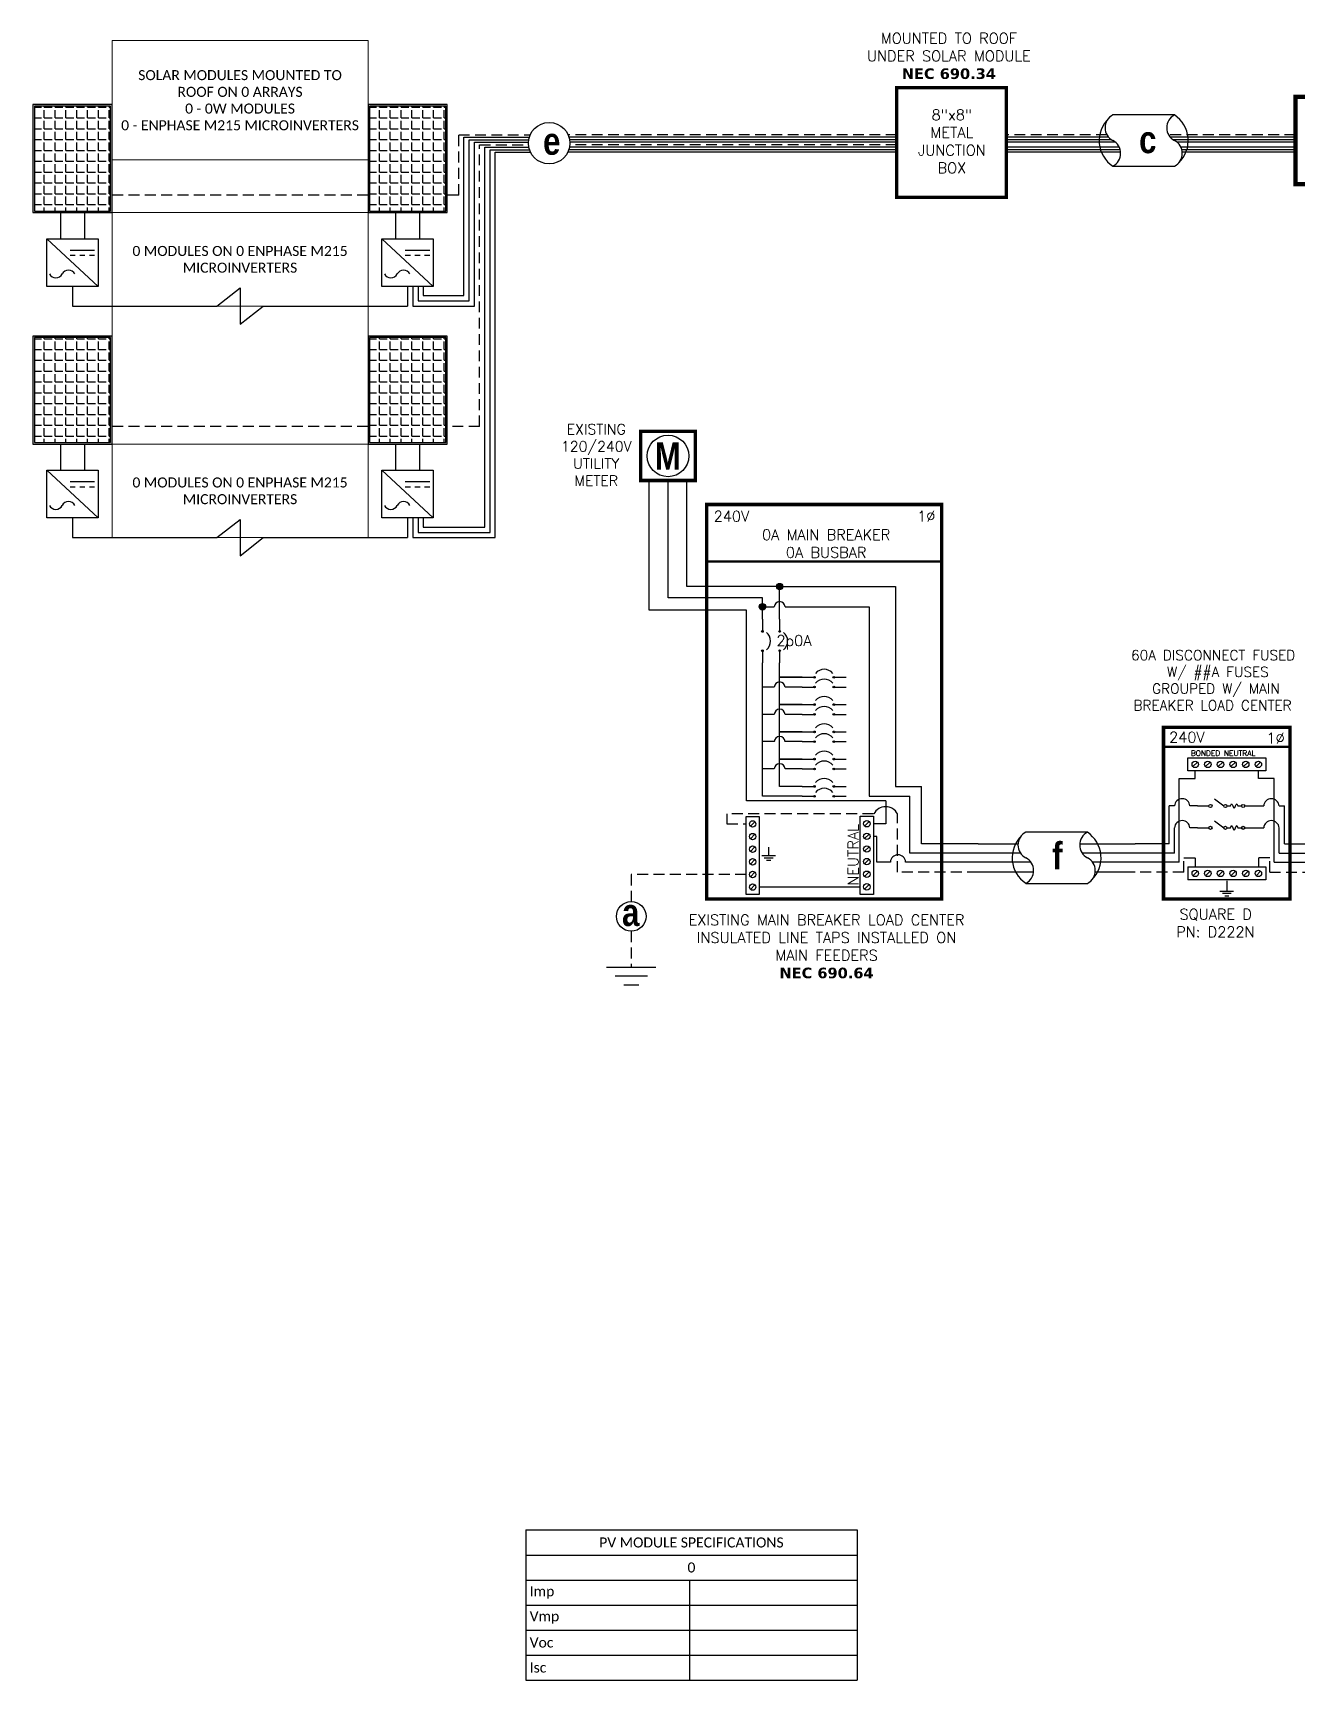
# Model space of a CAD drawing. Header units: feet. Extents: x 11717 to 12507, y 16036 to 16611.
# Drawn here: x 11717 to 12152, y 16036 to 16603 of the extents above; entities that cross this region are included whole.
import ezdxf

# ---------------------------------------------------------------- set-up
doc = ezdxf.new("R2010")
doc.units = ezdxf.units.FT
doc.header["$MEASUREMENT"] = 0
doc.linetypes.add('HIDDEN', pattern=[0.375, 0.25, -0.125])
for name, color, linetype in [('ONE LINE BLOCKS', 7, 'Continuous'), ('TABLES', 7, 'Continuous'), ('TEXT', 7, 'Continuous'), ('Z - TITLEBLOCK TXT', 7, 'Continuous')]:
    doc.layers.add(name, color=color, linetype=linetype)
doc.styles.add('ONE LINE TXT', font='techb___.ttf')
doc.styles.get("Standard").update_dxf_attribs({"font": 'simplex.shx'})

# ---------------------------------------------------------------- blocks, each defined once
blk = doc.blocks.new('*T8')
at = {"layer": 'Defpoints', "color": 8, "linetype": 'ByBlock', "lineweight": 0, "transparency": 16777216}
for p, q in [((0, 0), (88.16, 0)), ((0, 0), (0, -171.21)), ((88.16, 0), (88.16, -171.21)), ((0, -41.08), (88.16, -41.08)), ((0, -59.24), (88.16, -59.24)), ((0, -91.46), (88.16, -91.46)), ((0, -138.99), (88.16, -138.99)), ((0, -171.21), (88.16, -171.21))]:
    blk.add_line(p, q, dxfattribs=at)
at = {"color": 0, "linetype": 'Continuous', "transparency": 16777216, "char_height": 3.4544, "width": 83.574, "attachment_point": 5}
for s, insert in [('{\\fCalibri|b0|i0|c0;SOLAR MODULES MOUNTED TO ROOF ON 0 ARRAYS^J0 - 0W MODULES^J0 - ENPHASE M215 MICROINVERTERS', (44.08, -20.54)), ('{\\fCalibri|b0|i0|c0;', (44.08, -50.16)), ('{\\fCalibri|b0|i0|c0;0 MODULES ON 0 ENPHASE M215 MICROINVERTERS', (44.08, -75.35)), ('{\\fCalibri|b0|i0|c0;', (44.08, -115.23)), ('{\\fCalibri|b0|i0|c0;0 MODULES ON 0 ENPHASE M215 MICROINVERTERS', (44.08, -155.1))]:
    blk.add_mtext(s, dxfattribs=dict(at, insert=insert))
blk = doc.blocks.new('M_MAIN DISCO')
at = {"color": 253, "linetype": 'Continuous'}
for p, q in [((-42.47, 32.21), (-42.47, 34.82)), ((-20.72, 32.21), (-20.72, 34.82)), ((-47.96, 3.45), (-47.96, 32.21)), ((-47.96, 32.21), (-42.47, 32.21)), ((-15.23, 32.21), (-20.72, 32.21)), ((-15.23, 3.45), (-15.23, 32.21)), ((-47.96, 3.45), (-63.19, 3.45)), ((-15.23, 3.45), (0, 3.45))]:
    blk.add_line(p, q, dxfattribs=at)
at = {"color": 7, "linetype": 'Continuous'}
for p, q in [((-51.46, 9.66), (-51.46, 22.77)), ((-49.6, 22.77), (-51.46, 22.77)), ((-41.69, 22.77), (-44.32, 22.77)), ((-21.5, 22.77), (-18.87, 22.77)), ((-13.59, 22.77), (-11.73, 22.77)), ((-11.73, 9.66), (-11.73, 22.77)), ((-51.46, 9.66), (-63.19, 9.66)), ((-11.73, 9.66), (0, 9.66))]:
    blk.add_line(p, q, dxfattribs=at)
at = {"color": 1, "linetype": 'Continuous'}
for p, q in [((-31.53, 22.77), (-30.29, 22.77)), ((-27.74, 22.77), (-26.5, 22.77)), ((-31.53, 15.24), (-30.29, 15.24)), ((-27.74, 15.24), (-26.5, 15.24))]:
    blk.add_line(p, q, dxfattribs=at)
at = {"color": 10, "linetype": 'Continuous'}
for p, q in [((-49.6, 6.49), (-49.6, 15.24)), ((-41.69, 15.24), (-44.32, 15.24)), ((-21.5, 15.24), (-18.87, 15.24)), ((-13.59, 6.49), (-13.59, 15.24)), ((-49.6, 6.49), (-63.19, 6.49)), ((-13.59, 6.49), (0, 6.49))]:
    blk.add_line(p, q, dxfattribs=at)
at = {"color": 7, "linetype": 'Continuous'}
for centre in [(-46.96, 22.62), (-16.23, 22.62)]:
    blk.add_arc(centre, 2.64, 3.2819, 176.7181, dxfattribs=at)
at = {"color": 10, "linetype": 'Continuous'}
for centre in [(-46.96, 15.08), (-16.23, 15.08)]:
    blk.add_arc(centre, 2.64, 3.2819, 176.7181, dxfattribs=at)
at = {"color": 1, "linetype": 'Continuous'}
for points in [[(-30.29, 22.77), (-29.92, 23.53), (-29.02, 22.01), (-28.19, 23.53), (-27.74, 22.77)], [(-30.29, 15.24), (-29.92, 16), (-29.02, 14.47), (-28.19, 16), (-27.74, 15.24)]]:
    blk.add_spline(points, degree=3, dxfattribs=at)
at = {"layer": 'ONE LINE BLOCKS', "lineweight": 50}
blk.add_line((-53.41, 43.1), (-9.8, 43.1), dxfattribs=at)
at = {"layer": 'ONE LINE BLOCKS', "lineweight": 50, "const_width": 1.19}
blk.add_lwpolyline([(-53.41, -9.3), (-53.41, 49.88), (-9.8, 49.88), (-9.8, -9.3)], close=True, dxfattribs=at)
at = {"layer": 'TEXT', "color": 92, "linetype": 'HIDDEN', "ltscale": 15}
for p, q in [((-46.38, 0), (-63.19, 0)), ((-46.38, 0), (-46.38, 4.94)), ((-46.38, 4.94), (-42.47, 4.94)), ((-42.47, 4.94), (-42.47, 1.8)), ((-16.81, 4.94), (-20.72, 4.94)), ((-20.72, 4.94), (-20.72, 1.8)), ((-16.81, 0), (-16.81, 4.94)), ((-16.81, 0), (0, 0))]:
    blk.add_line(p, q, dxfattribs=at)
at = {"layer": 'TEXT', "color": 92, "linetype": 'Continuous', "flags": 128}
for points in [[(-31.59, -3.07), (-31.6, -6.57)], [(-33.94, -6.57), (-29.25, -6.57)], [(-30.07, -7.44), (-33.13, -7.44)], [(-30.88, -8.3), (-32.31, -8.3)]]:
    blk.add_lwpolyline(points, dxfattribs=at)
at = {"layer": 'Z - TITLEBLOCK TXT', "color": 1, "linetype": 'Continuous'}
for p, q in [((-45.07, 34.82), (-45.07, 39.36)), ((-45.07, 39.36), (-18.12, 39.36)), ((-18.12, 34.82), (-45.07, 34.82)), ((-18.12, 39.36), (-18.12, 34.82)), ((-41.69, 22.77), (-37.77, 22.77)), ((-35.88, 25.22), (-32.61, 22.78)), ((-25.42, 22.77), (-21.5, 22.77)), ((-35.88, 17.69), (-32.61, 15.24)), ((-41.69, 15.24), (-37.77, 15.24)), ((-25.42, 15.23), (-21.5, 15.23)), ((-45.07, 1.8), (-18.12, 1.8)), ((-45.07, 1.8), (-45.07, -2.74)), ((-18.12, 1.8), (-18.12, -2.74)), ((-18.12, -2.74), (-45.07, -2.74))]:
    blk.add_line(p, q, dxfattribs=at)
at = {"layer": 'Z - TITLEBLOCK TXT', "color": 4, "linetype": 'Continuous'}
for p, q in [((-41.69, 37.87), (-43.26, 36.3)), ((-37.34, 37.87), (-38.91, 36.3)), ((-32.98, 37.87), (-34.56, 36.3)), ((-28.63, 37.87), (-30.21, 36.3)), ((-24.28, 37.87), (-25.86, 36.3)), ((-19.93, 37.87), (-21.51, 36.3)), ((-41.69, 0.32), (-43.26, -1.26)), ((-37.34, 0.32), (-38.91, -1.26)), ((-32.98, 0.32), (-34.56, -1.26)), ((-28.63, 0.32), (-30.21, -1.26)), ((-24.28, 0.32), (-25.86, -1.26)), ((-19.93, 0.32), (-21.51, -1.26))]:
    blk.add_line(p, q, dxfattribs=at)
for centre in [(-42.47, 37.09), (-38.12, 37.09), (-33.77, 37.09), (-29.42, 37.09), (-25.07, 37.09), (-20.72, 37.09), (-42.47, -0.47), (-38.12, -0.47), (-33.77, -0.47), (-29.42, -0.47), (-25.07, -0.47), (-20.72, -0.47)]:
    blk.add_circle(centre, 1.11, dxfattribs=at)
at = {"layer": 'Z - TITLEBLOCK TXT', "color": 1, "linetype": 'Continuous'}
for centre in [(-37.23, 22.77), (-32.07, 22.77), (-25.96, 22.77), (-37.23, 15.24), (-32.07, 15.24), (-25.96, 15.23)]:
    blk.add_circle(centre, 0.541, dxfattribs=at)
at = {"layer": 'TABLES', "color": 4, "linetype": 'Continuous'}
blk.add_text('BONDED NEUTRAL', height=1.8743, dxfattribs=at).set_placement((-43.99, 40.01))
at = {"layer": 'TEXT', "color": 1}
for s, width, gutter_width, heights, insert, char_height, attachment_point in [('\\A1;\\pi4.1167;60A DISCONNECT FUSED \\P\\pi16.454;W/ ##A FUSES\\P\\pi11.355;GROUPED W/ MAIN \\P\\pi4.9392;BREAKER LOAD CENTER', 71.8931, 92.23, [24.13], (-68.68, 76.43), 3.4544, 1), ('240V', 0.1481, 0.75, [0], (-45.35, 46.44), 3.658, 5), ('1∅', 0.1481, 0.75, [0], (-14.78, 46.14), 3.658, 5), ('\\A1;\\pi3.6942,t21.982;SQUARE D\\P\\pi2.5621,t20.85;PN: D222N', 35.0816, 28.88, [13.54], (-51.57, -12.71), 3.6576, 1)]:
    blk.add_mtext_dynamic_manual_height_columns(s, width=width, gutter_width=gutter_width, heights=heights, dxfattribs=dict(at, insert=insert, char_height=char_height, attachment_point=attachment_point))
blk = doc.blocks.new('*U6')
at = {"color": 7, "linetype": 'Continuous'}
for p, q in [((6.67, 2.43), (2.91, 2.43)), ((2.44, 1.71), (0, 1.71)), ((9.57, 1.71), (6.2, 1.71)), ((2.91, -0.69), (6.67, -0.69))]:
    blk.add_line(p, q, dxfattribs=at)
at = {"color": 10, "linetype": 'Continuous'}
for p, q in [((2.59, 1.15), (0, 1.15)), ((9.57, 1.15), (6.35, 1.15))]:
    blk.add_line(p, q, dxfattribs=at)
at = {"color": 253, "linetype": 'Continuous'}
for p, q in [((3.21, 0.61), (0, 0.61)), ((9.57, 0.61), (6.97, 0.61))]:
    blk.add_line(p, q, dxfattribs=at)
at = {"color": 7, "linetype": 'Continuous'}
for centre, start, end in [((3.94, 0.87), 133.9732, 236.4265), ((5.63, 0.87), 313.9732, 56.4265)]:
    blk.add_arc(centre, 1.87, start, end, dxfattribs=at)
at = {"layer": 'TEXT', "color": 92, "linetype": 'HIDDEN', "ltscale": 15}
for p, q in [((3.37, 0), (0, 0)), ((9.57, 0), (7.14, 0))]:
    blk.add_line(p, q, dxfattribs=at)
at = {"layer": 'Z - TITLEBLOCK TXT', "linetype": 'Continuous'}
for centre, start, end in [((3.31, 1.65), 117.6639, 242.3361), ((7.08, 1.65), 117.6639, 242.3361), ((2.5, 0.09), 297.6639, 62.3361), ((6.26, 0.09), 297.6639, 62.3361)]:
    blk.add_arc(centre, 0.882, start, end, dxfattribs=at)
blk = doc.blocks.new('*T9')
at = {"layer": 'Z - TITLEBLOCK TXT', "color": 0, "lineweight": -2, "transparency": 16777216}
for p, q in [((0, 0), (114.19, 0)), ((0, 0), (0, -51.69)), ((114.19, 0), (114.19, -51.69)), ((0, -8.62), (114.19, -8.62)), ((0, -17.23), (114.19, -17.23)), ((56.41, -17.23), (56.41, -51.69)), ((0, -25.85), (114.19, -25.85)), ((0, -34.46), (114.19, -34.46)), ((0, -43.08), (114.19, -43.08)), ((0, -51.69), (114.19, -51.69))]:
    blk.add_line(p, q, dxfattribs=at)
at = {"layer": 'Z - TITLEBLOCK TXT', "color": 0, "linetype": 'Continuous', "transparency": 16777216, "char_height": 3.4544}
for s, insert, width, attachment_point in [('{\\fCalibri|b0|i0|c0;PV MODULE SPECIFICATIONS', (57.09, -4.31), 111.433, 5), ('{\\fCalibri|b0|i0|c0;0', (57.09, -12.92), 111.433, 5), ('{\\fCalibri|b0|i0|c0;Imp', (1.38, -21.54), 53.6551, 4), ('{\\fCalibri|b0|i0|c0;', (57.78, -21.54), 55.0254, 4), ('{\\fCalibri|b0|i0|c0;Vmp', (1.38, -30.15), 53.6551, 4), ('{\\fCalibri|b0|i0|c0;', (57.78, -30.15), 55.0254, 4), ('{\\fCalibri|b0|i0|c0;Voc', (1.38, -38.77), 53.6551, 4), ('{\\fCalibri|b0|i0|c0;', (57.78, -38.77), 55.0254, 4), ('{\\fCalibri|b0|i0|c0;Isc', (1.38, -47.39), 53.6551, 4), ('{\\fCalibri|b0|i0|c0;', (57.78, -47.39), 55.0254, 4)]:
    blk.add_mtext(s, dxfattribs=dict(at, insert=insert, width=width, attachment_point=attachment_point))
blk = doc.blocks.new('*U12')
at = {"layer": 'ONE LINE BLOCKS', "linetype": 'Continuous'}
h = blk.add_hatch(color=254, dxfattribs=at)
h.dxf.hatch_style = 1
edge = h.paths.add_edge_path()
edge.add_arc((-68.38, 98.34), 1.11, 0, 360)
h = blk.add_hatch(color=254, dxfattribs=at)
h.dxf.hatch_style = 1
edge = h.paths.add_edge_path()
edge.add_arc((-74.3, 91.39), 1.11, 0, 360)
h = blk.add_hatch(color=1, dxfattribs=at)
h.dxf.hatch_style = 1
edge = h.paths.add_edge_path()
edge.add_arc((-74.3, 82.89), 0.291, 0, 360)
h = blk.add_hatch(color=1, dxfattribs=at)
h.dxf.hatch_style = 1
edge = h.paths.add_edge_path()
edge.add_arc((-68.38, 82.89), 0.291, 0, 360)
h = blk.add_hatch(color=1, dxfattribs=at)
h.dxf.hatch_style = 1
edge = h.paths.add_edge_path()
edge.add_arc((-74.3, 76.21), 0.291, 0, 360)
h = blk.add_hatch(color=1, dxfattribs=at)
h.dxf.hatch_style = 1
edge = h.paths.add_edge_path()
edge.add_arc((-68.38, 76.21), 0.291, 0, 360)
h = blk.add_hatch(color=1, dxfattribs=at)
h.dxf.hatch_style = 1
edge = h.paths.add_edge_path()
edge.add_arc((-56.39, 67.09), 0.291, 0, 360)
h = blk.add_hatch(color=1, dxfattribs=at)
h.dxf.hatch_style = 1
edge = h.paths.add_edge_path()
edge.add_arc((-56.39, 63.72), 0.291, 0, 360)
h = blk.add_hatch(color=1, dxfattribs=at)
h.dxf.hatch_style = 1
edge = h.paths.add_edge_path()
edge.add_arc((-49.72, 67.09), 0.291, 0, 360)
h = blk.add_hatch(color=1, dxfattribs=at)
h.dxf.hatch_style = 1
edge = h.paths.add_edge_path()
edge.add_arc((-49.72, 63.72), 0.291, 0, 360)
h = blk.add_hatch(color=1, dxfattribs=at)
h.dxf.hatch_style = 1
edge = h.paths.add_edge_path()
edge.add_arc((-56.39, 57.69), 0.291, 0, 360)
h = blk.add_hatch(color=1, dxfattribs=at)
h.dxf.hatch_style = 1
edge = h.paths.add_edge_path()
edge.add_arc((-49.72, 57.69), 0.291, 0, 360)
h = blk.add_hatch(color=1, dxfattribs=at)
h.dxf.hatch_style = 1
edge = h.paths.add_edge_path()
edge.add_arc((-56.39, 54.31), 0.291, 0, 360)
h = blk.add_hatch(color=1, dxfattribs=at)
h.dxf.hatch_style = 1
edge = h.paths.add_edge_path()
edge.add_arc((-49.72, 54.31), 0.291, 0, 360)
h = blk.add_hatch(color=1, dxfattribs=at)
h.dxf.hatch_style = 1
edge = h.paths.add_edge_path()
edge.add_arc((-56.39, 48.29), 0.291, 0, 360)
h = blk.add_hatch(color=1, dxfattribs=at)
h.dxf.hatch_style = 1
edge = h.paths.add_edge_path()
edge.add_arc((-49.72, 48.29), 0.291, 0, 360)
h = blk.add_hatch(color=1, dxfattribs=at)
h.dxf.hatch_style = 1
edge = h.paths.add_edge_path()
edge.add_arc((-56.39, 44.91), 0.291, 0, 360)
h = blk.add_hatch(color=1, dxfattribs=at)
h.dxf.hatch_style = 1
edge = h.paths.add_edge_path()
edge.add_arc((-49.72, 44.91), 0.291, 0, 360)
h = blk.add_hatch(color=1, dxfattribs=at)
h.dxf.hatch_style = 1
edge = h.paths.add_edge_path()
edge.add_arc((-56.39, 38.89), 0.291, 0, 360)
h = blk.add_hatch(color=1, dxfattribs=at)
h.dxf.hatch_style = 1
edge = h.paths.add_edge_path()
edge.add_arc((-56.39, 35.51), 0.291, 0, 360)
h = blk.add_hatch(color=1, dxfattribs=at)
h.dxf.hatch_style = 1
edge = h.paths.add_edge_path()
edge.add_arc((-49.72, 38.89), 0.291, 0, 360)
h = blk.add_hatch(color=1, dxfattribs=at)
h.dxf.hatch_style = 1
edge = h.paths.add_edge_path()
edge.add_arc((-49.72, 35.51), 0.291, 0, 360)
h = blk.add_hatch(color=1, dxfattribs=at)
h.dxf.hatch_style = 1
edge = h.paths.add_edge_path()
edge.add_arc((-56.39, 29.48), 0.291, 0, 360)
h = blk.add_hatch(color=1, dxfattribs=at)
h.dxf.hatch_style = 1
edge = h.paths.add_edge_path()
edge.add_arc((-49.72, 29.48), 0.291, 0, 360)
h = blk.add_hatch(color=1, dxfattribs=at)
h.dxf.hatch_style = 1
edge = h.paths.add_edge_path()
edge.add_arc((-56.39, 26.1), 0.291, 0, 360)
h = blk.add_hatch(color=1, dxfattribs=at)
h.dxf.hatch_style = 1
edge = h.paths.add_edge_path()
edge.add_arc((-49.72, 26.1), 0.291, 0, 360)
at = {"color": 155, "true_color": 0x647190}
blk.add_line((-93.51, 126.59), (-12.6, 126.59), dxfattribs=at)
at = {"color": 7, "linetype": 'Continuous'}
for p, q in [((-19.55, 9.66), (-19.55, 29.48)), ((0, 9.66), (-19.55, 9.66))]:
    blk.add_line(p, q, dxfattribs=at)
at = {"color": 10, "linetype": 'Continuous'}
for p, q in [((-23.58, 6.49), (-23.58, 26.1)), ((-19.54, 26.1), (-19.54, 26.1)), ((0, 6.49), (-23.58, 6.49))]:
    blk.add_line(p, q, dxfattribs=at)
at = {"color": 253, "linetype": 'Continuous'}
for p, q in [((-34.9, 12.29), (-36.07, 12.29)), ((-34.9, 3.45), (-34.9, 12.29)), ((-30.25, 3.45), (-34.9, 3.45)), ((0, 3.45), (-24.98, 3.45))]:
    blk.add_line(p, q, dxfattribs=at)
at = {"color": 7, "linetype": 'Continuous'}
blk.add_circle((-119.49, -15.26), 5.11, dxfattribs=at)
at = {"color": 253, "linetype": 'Continuous'}
blk.add_arc((-27.62, 3.3), 2.64, 3.2819, 176.7181, dxfattribs=at)
at = {"layer": 'ONE LINE BLOCKS', "lineweight": 50}
blk.add_line((-93.51, 106.95), (-12.6, 106.95), dxfattribs=at)
at = {"layer": 'ONE LINE BLOCKS', "lineweight": 50, "const_width": 1.19}
for points in [[(-116.27, 134.89), (-116.27, 151.79), (-97.41, 151.79), (-97.41, 134.89)], [(-93.51, -9.3), (-93.51, 126.59), (-12.6, 126.59), (-12.6, -9.3)]]:
    blk.add_lwpolyline(points, close=True, dxfattribs=at)
at = {"layer": 'TEXT', "color": 92, "linetype": 'HIDDEN', "ltscale": 15}
for p, q in [((-36.07, 20.02), (-86.54, 20.02)), ((-86.54, 20.02), (-86.54, 16.57)), ((-27.75, 0), (-27.75, 20.02)), ((-86.54, 16.57), (-79.95, 16.57)), ((0, 0), (-27.75, 0)), ((-79.95, -0.83), (-119.49, -0.83)), ((-119.49, -0.83), (-119.49, -10.15)), ((-119.49, -20.38), (-119.49, -32.73))]:
    blk.add_line(p, q, dxfattribs=at)
at = {"layer": 'TEXT', "color": 92, "linetype": 'Continuous', "ltscale": 15}
blk.add_line((-40.61, -5.18), (-75.41, -5.18), dxfattribs=at)
at = {"layer": 'TEXT', "color": 92, "linetype": 'Continuous', "flags": 128}
for points in [[(-74.53, 5.69), (-69.85, 5.69)], [(-72.19, 8.54), (-72.19, 5.69)], [(-70.66, 4.83), (-73.72, 4.83)], [(-71.47, 3.96), (-72.91, 3.96)]]:
    blk.add_lwpolyline(points, dxfattribs=at)
at = {"layer": 'TEXT', "color": 92, "linetype": 'Continuous', "ltscale": 4, "flags": 128}
for points in [[(-127.97, -32.73), (-111.01, -32.73)], [(-113.95, -35.88), (-125.03, -35.88)], [(-116.88, -39.02), (-122.09, -39.02)]]:
    blk.add_lwpolyline(points, dxfattribs=at)
at = {"layer": 'TEXT', "linetype": 'Continuous'}
blk.add_circle((-106.84, 143.34), 7.15, dxfattribs=at)
at = {"layer": 'TEXT', "color": 92, "linetype": 'Continuous', "ltscale": 0.3}
blk.add_arc((-31.87, 17.86), 4.65, 27.6639, 152.3361, dxfattribs=at)
at = {"layer": 'Z - TITLEBLOCK TXT', "color": 253, "linetype": 'Continuous'}
for p, q in [((-113.33, 90.2), (-113.33, 134.89)), ((-79.78, 90.2), (-113.33, 90.2)), ((-79.78, 24.52), (-79.78, 90.2)), ((-31.78, 24.52), (-79.78, 24.52)), ((-31.78, 24.52), (-31.78, 16.64)), ((-31.78, 16.64), (-36.07, 16.64))]:
    blk.add_line(p, q, dxfattribs=at)
at = {"layer": 'Z - TITLEBLOCK TXT', "color": 10, "linetype": 'Continuous'}
for p, q in [((-106.84, 94.51), (-106.84, 134.89)), ((-74.3, 94.51), (-106.84, 94.51)), ((-74.3, 87.09), (-74.3, 94.51)), ((-73.19, 91.39), (-70.25, 91.39)), ((-66.51, 91.39), (-37.57, 91.39)), ((-37.57, 91.39), (-37.57, 26.1)), ((-74.3, 26.1), (-74.3, 72.02)), ((-70.25, 63.72), (-74.3, 63.72)), ((-60.59, 63.72), (-66.51, 63.72)), ((-70.25, 54.31), (-74.3, 54.31)), ((-60.59, 54.31), (-66.51, 54.31)), ((-70.25, 44.91), (-74.3, 44.91)), ((-60.59, 44.91), (-66.51, 44.91)), ((-70.25, 35.51), (-74.3, 35.51)), ((-60.59, 35.51), (-66.51, 35.51)), ((-60.59, 26.1), (-74.3, 26.1)), ((-37.57, 26.1), (-23.58, 26.1))]:
    blk.add_line(p, q, dxfattribs=at)
at = {"layer": 'Z - TITLEBLOCK TXT', "color": 7, "linetype": 'Continuous'}
for p, q in [((-100.35, 98.34), (-100.35, 134.89)), ((-68.38, 98.34), (-100.35, 98.34)), ((-68.38, 87.09), (-68.38, 98.34)), ((-67.27, 98.34), (-28.47, 98.34)), ((-28.47, 98.34), (-28.47, 29.48)), ((-68.38, 57.69), (-68.38, 72.02)), ((-68.38, 67.09), (-60.59, 67.09)), ((-60.59, 67.09), (-68.38, 67.09)), ((-68.38, 48.29), (-68.38, 57.69)), ((-68.38, 57.69), (-60.59, 57.69)), ((-60.59, 57.69), (-68.38, 57.69)), ((-68.38, 38.89), (-68.38, 48.29)), ((-68.38, 48.29), (-60.59, 48.29)), ((-60.59, 48.29), (-68.38, 48.29)), ((-68.38, 29.48), (-68.38, 38.89)), ((-68.38, 38.89), (-60.59, 38.89)), ((-60.59, 38.89), (-68.38, 38.89)), ((-60.59, 29.48), (-68.38, 29.48)), ((-28.47, 29.48), (-19.55, 29.48))]:
    blk.add_line(p, q, dxfattribs=at)
at = {"layer": 'Z - TITLEBLOCK TXT', "color": 1, "linetype": 'Continuous'}
for p, q in [((-79.95, -7.78), (-79.95, 19.17)), ((-79.95, 19.17), (-75.41, 19.17)), ((-75.41, 19.17), (-75.41, -7.78)), ((-40.61, -7.71), (-40.61, 19.24)), ((-40.61, 19.24), (-36.07, 19.24)), ((-36.07, 19.24), (-36.07, -7.71)), ((-75.41, -7.78), (-79.95, -7.78)), ((-36.07, -7.71), (-40.61, -7.71))]:
    blk.add_line(p, q, dxfattribs=at)
at = {"layer": 'Z - TITLEBLOCK TXT', "color": 4, "linetype": 'Continuous'}
for p, q in [((-76.9, 17.35), (-78.47, 15.78)), ((-37.55, 17.43), (-39.13, 15.85)), ((-76.9, 13), (-78.47, 11.43)), ((-37.55, 13.08), (-39.13, 11.5)), ((-76.9, 8.65), (-78.47, 7.08)), ((-37.55, 8.73), (-39.13, 7.15)), ((-76.9, 4.3), (-78.47, 2.73)), ((-37.55, 4.38), (-39.13, 2.8)), ((-37.55, 0.03), (-39.13, -1.55)), ((-76.9, -0.05), (-78.47, -1.62)), ((-76.9, -4.4), (-78.47, -5.97)), ((-37.55, -4.33), (-39.13, -5.9))]:
    blk.add_line(p, q, dxfattribs=at)
at = {"layer": 'Z - TITLEBLOCK TXT', "color": 1, "linetype": 'Continuous', "flags": 128}
for points in [[(-74.3, 87.09), (-74.3, 82.89)], [(-74.3, 87.09), (-74.3, 82.89)], [(-68.38, 87.09), (-68.38, 82.89)], [(-68.38, 87.09), (-68.38, 82.89)], [(-74.3, 76.21), (-74.3, 72.02)], [(-68.38, 76.21), (-68.38, 72.02)], [(-60.59, 67.09), (-56.39, 67.09)], [(-60.59, 67.09), (-56.39, 67.09)], [(-60.59, 63.72), (-56.39, 63.72)], [(-60.59, 63.72), (-56.39, 63.72)], [(-49.72, 67.09), (-45.52, 67.09)], [(-49.72, 63.72), (-45.52, 63.72)], [(-60.59, 57.69), (-56.39, 57.69)], [(-60.59, 57.69), (-56.39, 57.69)], [(-49.72, 57.69), (-45.52, 57.69)], [(-60.59, 54.31), (-56.39, 54.31)], [(-60.59, 54.31), (-56.39, 54.31)], [(-49.72, 54.31), (-45.52, 54.31)], [(-60.59, 48.29), (-56.39, 48.29)], [(-60.59, 48.29), (-56.39, 48.29)], [(-49.72, 48.29), (-45.52, 48.29)], [(-60.59, 44.91), (-56.39, 44.91)], [(-60.59, 44.91), (-56.39, 44.91)], [(-49.72, 44.91), (-45.52, 44.91)], [(-60.59, 38.89), (-56.39, 38.89)], [(-60.59, 38.89), (-56.39, 38.89)], [(-60.59, 35.51), (-56.39, 35.51)], [(-60.59, 35.51), (-56.39, 35.51)], [(-49.72, 38.89), (-45.52, 38.89)], [(-49.72, 35.51), (-45.52, 35.51)], [(-60.59, 29.48), (-56.39, 29.48)], [(-60.59, 29.48), (-56.39, 29.48)], [(-49.72, 29.48), (-45.52, 29.48)], [(-60.59, 26.1), (-56.39, 26.1)], [(-60.59, 26.1), (-56.39, 26.1)], [(-49.72, 26.1), (-45.52, 26.1)]]:
    blk.add_lwpolyline(points, dxfattribs=at)
at = {"layer": 'Z - TITLEBLOCK TXT', "color": 7, "linetype": 'Continuous'}
for centre in [(-68.38, 98.34), (-68.38, 98.34), (-74.3, 91.39)]:
    blk.add_circle(centre, 1.11, dxfattribs=at)
at = {"layer": 'Z - TITLEBLOCK TXT', "color": 1, "linetype": 'Continuous'}
for centre in [(-74.3, 82.89), (-68.38, 82.89), (-74.3, 76.21), (-68.38, 76.21), (-56.39, 67.09), (-56.39, 63.72), (-49.72, 67.09), (-49.72, 63.72), (-56.39, 57.69), (-49.72, 57.69), (-56.39, 54.31), (-49.72, 54.31), (-56.39, 48.29), (-49.72, 48.29), (-56.39, 44.91), (-49.72, 44.91), (-56.39, 38.89), (-56.39, 35.51), (-49.72, 38.89), (-49.72, 35.51), (-56.39, 29.48), (-49.72, 29.48), (-56.39, 26.1), (-49.72, 26.1)]:
    blk.add_circle(centre, 0.291, dxfattribs=at)
at = {"layer": 'Z - TITLEBLOCK TXT', "color": 4, "linetype": 'Continuous'}
for centre in [(-77.68, 16.57), (-38.34, 16.64), (-77.68, 12.22), (-38.34, 12.29), (-77.68, 7.87), (-38.34, 7.94), (-77.68, 3.52), (-77.68, -0.83), (-38.34, 3.59), (-38.34, -0.76), (-77.68, -5.18), (-38.34, -5.11)]:
    blk.add_circle(centre, 1.11, dxfattribs=at)
at = {"layer": 'Z - TITLEBLOCK TXT', "color": 10, "linetype": 'Continuous'}
for centre in [(-68.38, 91.28), (-68.38, 63.61), (-68.38, 54.21), (-68.38, 44.8), (-68.38, 35.4)]:
    blk.add_arc(centre, 1.87, 3.2937, 176.7063, dxfattribs=at)
at = {"layer": 'Z - TITLEBLOCK TXT', "color": 1, "linetype": 'Continuous'}
for centre, start, end in [((-75.49, 79.55), 310.3392, 49.6608), ((-69.57, 79.55), 310.3392, 49.6608), ((-53.05, 65.9), 40.3392, 139.6608), ((-53.05, 62.52), 40.3392, 139.6608), ((-53.05, 56.5), 40.3392, 139.6608), ((-53.05, 53.12), 40.3392, 139.6608), ((-53.05, 47.1), 40.3392, 139.6608), ((-53.05, 43.72), 40.3392, 139.6608), ((-53.05, 37.69), 40.3392, 139.6608), ((-53.05, 34.31), 40.3392, 139.6608), ((-53.05, 28.29), 40.3392, 139.6608), ((-53.05, 24.91), 40.3392, 139.6608)]:
    blk.add_arc(centre, 3.93, start, end, dxfattribs=at)
at = {"layer": 'TABLES', "color": 1, "linetype": 'Continuous'}
blk.add_text('NEUTRAL', height=3.658, rotation=90, dxfattribs=at).set_placement((-41.27, -4.66))
at = {"layer": 'TEXT', "color": 1, "attachment_point": 5}
for s, width, gutter_width, heights, insert, char_height in [('EXISTING\\P120/240V UTILITY METER', 0.0523, 7.17, [0], (-131.55, 143.68), 3.5433), ('240V', 0.1481, 0.75, [0], (-84.98, 122.54), 3.658), ('1∅', 0.1481, 0.75, [0], (-17.91, 122.54), 3.658), ('0A MAIN BREAKER\\P0A BUSBAR', 72.4998, 0.75, [0], (-52.35, 113.14), 3.6576), ('2p0A', 0.1481, 0.75, [0], (-63.46, 79.11), 3.658), ('EXISTING MAIN BREAKER LOAD CENTER INSULATED LINE TAPS INSTALLED ON MAIN FEEDERS\\P{\\fVerdana|b1|i0|c0|p34;NEC 690.64}', 98.9176, 7.17, [106.42], (-52.23, -25.66), 3.6576)]:
    blk.add_mtext_dynamic_manual_height_columns(s, width=width, gutter_width=gutter_width, heights=heights, dxfattribs=dict(at, insert=insert, char_height=char_height))
at = {"layer": 'Z - TITLEBLOCK TXT', "color": 253, "linetype": 'Continuous', "style": 'ONE LINE TXT'}
blk.add_text('M', height=9.38, dxfattribs=at).set_placement((-111.4, 138.62))
at = {"layer": 'Z - TITLEBLOCK TXT', "color": 1, "linetype": 'Continuous', "insert": (-122.68, -9.21), "char_height": 9.3833, "attachment_point": 1, "style": 'ONE LINE TXT'}
blk.add_mtext_dynamic_manual_height_columns('{\\W1;\\C256;a}', width=0.1385, gutter_width=2.13, heights=[0], dxfattribs=at)

msp = doc.modelspace()

# ---------------------------------------------------------------- hatches: boundary and pattern name
at = {"layer": 'ONE LINE BLOCKS', "linetype": 'Continuous'}
h = msp.add_hatch(dxfattribs=at)
h.set_pattern_fill('ANGLE', color=256, scale=13.54666)
h.set_pattern_definition([(0, (11780.1576, 4559.6083), (0, 3.7253315), [2.709332, -1.0159995]), (90, (11780.1576, 4559.6083), (-3.7253315, 2e-16), [2.709332, -1.0159995])])
h.paths.add_polyline_path([(11717.15, 16577.91), (11717.15, 16541.72), (11743.38, 16541.72), (11743.38, 16577.91)])
h = msp.add_hatch(dxfattribs=at)
h.set_pattern_fill('ANGLE', color=256, scale=13.54666)
h.set_pattern_definition([(0, (11895.5775, 4559.6083), (0, 3.7253315), [2.709332, -1.0159995]), (90, (11895.5775, 4559.6083), (-3.7253315, 2e-16), [2.709332, -1.0159995])])
h.paths.add_polyline_path([(11832.57, 16577.91), (11832.57, 16541.72), (11858.8, 16541.72), (11858.8, 16577.91)])
h = msp.add_hatch(dxfattribs=at)
h.set_pattern_fill('ANGLE', color=256, scale=13.54666)
h.set_pattern_definition([(0, (11780.1576, 4479.855), (0, 3.7253315), [2.709332, -1.0159995]), (90, (11780.1576, 4479.855), (-3.7253315, 2e-16), [2.709332, -1.0159995])])
h.paths.add_polyline_path([(11717.15, 16498.15), (11717.15, 16461.97), (11743.38, 16461.97), (11743.38, 16498.15)])
h = msp.add_hatch(dxfattribs=at)
h.set_pattern_fill('ANGLE', color=256, scale=13.54666)
h.set_pattern_definition([(0, (11895.5775, 4479.855), (0, 3.7253315), [2.709332, -1.0159995]), (90, (11895.5775, 4479.855), (-3.7253315, 2e-16), [2.709332, -1.0159995])])
h.paths.add_polyline_path([(11832.57, 16498.15), (11832.57, 16461.97), (11858.8, 16461.97), (11858.8, 16498.15)])

# ---------------------------------------------------------------- linework, layer by layer
at = {"color": 7, "linetype": 'Continuous'}
for p, q in [((12109.85, 16574.84), (12088.6, 16574.84)), ((12088.6, 16557.21), (12109.85, 16557.21))]:
    msp.add_line(p, q, dxfattribs=at)
at = {"color": 253, "linetype": 'Continuous'}
for p, q in [((11865.09, 16512.6), (11865.09, 16567.14)), ((11865.09, 16567.14), (11887.61, 16567.14)), ((11872.29, 16563.7), (11887.46, 16563.7)), ((11872.29, 16432.84), (11872.29, 16563.7)), ((12014.12, 16567.14), (11901.3, 16567.14)), ((12014.12, 16563.7), (11901.45, 16563.7)), ((12087.18, 16567.14), (12051.91, 16567.14)), ((12090.81, 16563.7), (12051.91, 16563.7)), ((12151.5, 16567.14), (12108.42, 16567.14)), ((12151.5, 16563.7), (12112.05, 16563.7)), ((11851.09, 16512.6), (11865.09, 16512.6)), ((11851.09, 16432.84), (11872.29, 16432.84))]:
    msp.add_line(p, q, dxfattribs=at)
at = {"color": 10, "linetype": 'Continuous'}
for p, q in [((11866.89, 16510.79), (11866.89, 16566.28)), ((11866.89, 16566.28), (11887.41, 16566.28)), ((11874.1, 16562.84), (11887.69, 16562.84)), ((11874.1, 16431.04), (11874.1, 16562.84)), ((12014.12, 16562.84), (11901.22, 16562.84)), ((12014.12, 16566.28), (11901.5, 16566.28)), ((12088.17, 16566.28), (12051.91, 16566.28)), ((12091.11, 16562.84), (12051.91, 16562.84)), ((12151.5, 16566.28), (12109.41, 16566.28)), ((12151.5, 16562.84), (12112.36, 16562.84)), ((11849.29, 16510.79), (11866.89, 16510.79)), ((11849.29, 16431.04), (11874.1, 16431.04))]:
    msp.add_line(p, q, dxfattribs=at)
at = {"linetype": 'Continuous'}
for p, q in [((11868.69, 16508.99), (11868.69, 16565.42)), ((11868.69, 16565.42), (11887.32, 16565.42)), ((12014.12, 16565.42), (11901.59, 16565.42)), ((12089.5, 16565.42), (12051.91, 16565.42)), ((12151.5, 16565.42), (12110.74, 16565.42)), ((11875.9, 16561.98), (11888.04, 16561.98)), ((11875.9, 16429.24), (11875.9, 16561.98)), ((12014.12, 16561.98), (11900.87, 16561.98)), ((12091.25, 16561.98), (12051.91, 16561.98)), ((12151.5, 16561.98), (12112.5, 16561.98)), ((11726.11, 16541.21), (11726.11, 16532.2)), ((11734.42, 16541.21), (11734.42, 16532.2)), ((11841.53, 16541.21), (11841.53, 16532.2)), ((11849.84, 16541.21), (11849.84, 16532.2)), ((11721.44, 16532.2), (11739.09, 16532.2)), ((11721.44, 16515.81), (11721.44, 16532.2)), ((11721.44, 16532.2), (11739.09, 16515.81)), ((11739.09, 16532.2), (11739.09, 16515.81)), ((11836.86, 16532.2), (11854.51, 16532.2)), ((11836.86, 16515.81), (11836.86, 16532.2)), ((11836.86, 16532.2), (11854.51, 16515.81)), ((11854.51, 16532.2), (11854.51, 16515.81)), ((11739.09, 16515.81), (11721.44, 16515.81)), ((11854.51, 16515.81), (11836.86, 16515.81)), ((11847.49, 16508.99), (11868.69, 16508.99)), ((11726.11, 16461.46), (11726.11, 16452.45)), ((11734.42, 16461.46), (11734.42, 16452.45)), ((11841.53, 16461.46), (11841.53, 16452.45)), ((11849.84, 16461.46), (11849.84, 16452.45)), ((11721.44, 16452.45), (11739.09, 16452.45)), ((11721.44, 16436.06), (11721.44, 16452.45)), ((11721.44, 16452.45), (11739.09, 16436.06)), ((11739.09, 16452.45), (11739.09, 16436.06)), ((11836.86, 16452.45), (11854.51, 16452.45)), ((11836.86, 16436.06), (11836.86, 16452.45)), ((11836.86, 16452.45), (11854.51, 16436.06)), ((11854.51, 16452.45), (11854.51, 16436.06)), ((11739.09, 16436.06), (11721.44, 16436.06)), ((11854.51, 16436.06), (11836.86, 16436.06)), ((11847.49, 16429.24), (11875.9, 16429.24))]:
    msp.add_line(p, q, dxfattribs=at)
at = {"linetype": 'Continuous', "flags": 128}
for points in [[(11716.64, 16578.41), (11716.64, 16541.21), (11743.89, 16541.21), (11743.89, 16578.41), (11716.64, 16578.41)], [(11832.06, 16578.41), (11832.06, 16541.21), (11859.31, 16541.21), (11859.31, 16578.41), (11832.06, 16578.41)], [(11716.64, 16498.66), (11716.64, 16461.46), (11743.89, 16461.46), (11743.89, 16498.66), (11716.64, 16498.66)], [(11832.06, 16498.66), (11832.06, 16461.46), (11859.31, 16461.46), (11859.31, 16498.66), (11832.06, 16498.66)]]:
    msp.add_lwpolyline(points, dxfattribs=at)
for points in [[(11717.15, 16577.91), (11717.15, 16541.72), (11743.38, 16541.72), (11743.38, 16577.91)], [(11832.57, 16577.91), (11832.57, 16541.72), (11858.8, 16541.72), (11858.8, 16577.91)], [(11717.15, 16498.15), (11717.15, 16461.97), (11743.38, 16461.97), (11743.38, 16498.15)], [(11832.57, 16498.15), (11832.57, 16461.97), (11858.8, 16461.97), (11858.8, 16498.15)]]:
    msp.add_lwpolyline(points, close=True, dxfattribs=at)
at = {"color": 7, "linetype": 'Continuous'}
msp.add_circle((11894.45, 16565.12), 7.14, dxfattribs=at)
for centre, start, end in [((12094.45, 16566.02), 133.9732, 236.4265), ((12104, 16566.02), 313.9732, 56.4265)]:
    msp.add_arc(centre, 10.58, start, end, dxfattribs=at)
at = {"layer": 'ONE LINE BLOCKS', "lineweight": 50}
for points, const_width in [([(12051.91, 16546.48), (12014.12, 16546.48), (12014.12, 16584.26), (12051.91, 16584.26)], 1.19), ([(12181.6, 16550.97), (12151.5, 16550.97), (12151.5, 16581.08), (12181.6, 16581.08)], 1.53)]:
    msp.add_lwpolyline(points, close=True, dxfattribs=dict(at, const_width=const_width))
at = {"layer": 'TEXT', "color": 92, "linetype": 'HIDDEN', "ltscale": 15}
for p, q in [((11863.28, 16547.26), (11863.28, 16568)), ((11863.28, 16568), (11887.92, 16568)), ((12014.12, 16568), (11900.98, 16568)), ((12086.57, 16568), (12051.91, 16568)), ((12151.5, 16568), (12107.81, 16568)), ((11870.49, 16564.56), (11887.33, 16564.56)), ((11870.49, 16467.51), (11870.49, 16564.56)), ((12014.12, 16564.56), (11901.57, 16564.56)), ((11863.28, 16547.26), (11859.31, 16547.26)), ((11870.49, 16467.51), (11859.31, 16467.51))]:
    msp.add_line(p, q, dxfattribs=at)
at = {"layer": 'TEXT', "color": 92, "linetype": 'HIDDEN', "ltscale": 15, "flags": 128}
for points in [[(11832.06, 16547.26), (11743.89, 16547.26)], [(11832.06, 16467.51), (11743.89, 16467.51)]]:
    msp.add_lwpolyline(points, dxfattribs=at)
at = {"layer": 'Z - TITLEBLOCK TXT', "color": 7, "linetype": 'Continuous'}
for p, q in [((11737.87, 16528.21), (11729.47, 16528.21)), ((11853.29, 16528.21), (11844.89, 16528.21)), ((11731.23, 16526.39), (11729.47, 16526.39)), ((11734.55, 16526.39), (11732.79, 16526.39)), ((11737.87, 16526.39), (11736.11, 16526.39)), ((11846.65, 16526.39), (11844.89, 16526.39)), ((11849.97, 16526.39), (11848.21, 16526.39)), ((11853.29, 16526.39), (11851.53, 16526.39)), ((11780.02, 16508.99), (11787.98, 16515.26)), ((11787.98, 16515.26), (11787.98, 16502.73)), ((11787.98, 16502.73), (11795.93, 16508.99)), ((11737.87, 16448.46), (11729.47, 16448.46)), ((11731.23, 16446.64), (11729.47, 16446.64)), ((11734.55, 16446.64), (11732.79, 16446.64)), ((11737.87, 16446.64), (11736.11, 16446.64)), ((11853.29, 16448.46), (11844.89, 16448.46)), ((11846.65, 16446.64), (11844.89, 16446.64)), ((11849.97, 16446.64), (11848.21, 16446.64)), ((11853.29, 16446.64), (11851.53, 16446.64)), ((11780.02, 16429.24), (11787.98, 16435.5)), ((11787.98, 16435.5), (11787.98, 16422.97)), ((11787.98, 16422.97), (11795.93, 16429.24))]:
    msp.add_line(p, q, dxfattribs=at)
at = {"layer": 'Z - TITLEBLOCK TXT', "linetype": 'Continuous', "flags": 128}
for points in [[(11730.27, 16515.81), (11730.27, 16508.99)], [(11845.69, 16515.81), (11845.69, 16508.99)], [(11847.49, 16515.81), (11847.49, 16508.99)], [(11730.27, 16508.99), (11780.02, 16508.99)], [(11795.93, 16508.99), (11845.69, 16508.99)], [(11730.27, 16436.06), (11730.27, 16429.24)], [(11845.69, 16436.06), (11845.69, 16429.24)], [(11847.49, 16436.06), (11847.49, 16429.24)], [(11730.27, 16429.24), (11780.02, 16429.24)], [(11795.93, 16429.24), (11845.69, 16429.24)]]:
    msp.add_lwpolyline(points, dxfattribs=at)
at = {"layer": 'Z - TITLEBLOCK TXT', "color": 10, "linetype": 'Continuous', "flags": 128}
for points in [[(11849.29, 16515.81), (11849.29, 16510.79)], [(11849.29, 16436.06), (11849.29, 16431.04)]]:
    msp.add_lwpolyline(points, dxfattribs=at)
at = {"layer": 'Z - TITLEBLOCK TXT', "color": 253, "linetype": 'Continuous', "flags": 128}
for points in [[(11851.09, 16515.81), (11851.09, 16512.6)], [(11851.09, 16436.06), (11851.09, 16432.84)]]:
    msp.add_lwpolyline(points, dxfattribs=at)
at = {"layer": 'Z - TITLEBLOCK TXT', "linetype": 'Continuous'}
for centre, radius, start, end in [((12090.91, 16570.43), 4.98, 117.6639, 242.3361), ((12112.16, 16570.43), 4.98, 117.6639, 242.3361), ((12086.29, 16561.62), 4.98, 297.6639, 62.3361), ((12107.54, 16561.62), 4.98, 297.6639, 62.3361), ((11724.51, 16521.22), 2.48, 207.6639, 332.3361), ((11728.89, 16518.92), 2.48, 27.6639, 152.3361), ((11839.93, 16521.22), 2.48, 207.6639, 332.3361), ((11844.31, 16518.92), 2.48, 27.6639, 152.3361), ((11724.51, 16441.47), 2.48, 207.6639, 332.3361), ((11728.89, 16439.17), 2.48, 27.6639, 152.3361), ((11839.93, 16441.47), 2.48, 207.6639, 332.3361), ((11844.31, 16439.17), 2.48, 27.6639, 152.3361)]:
    msp.add_arc(centre, radius, start, end, dxfattribs=at)

# ---------------------------------------------------------------- block references
for name, p in [('*T8', (11743.89, 16600.45)), ('M_MAIN DISCO', (12159.45, 16314.05)), ('*T9', (11886.36, 16087.4))]:
    msp.add_blockref(name, p)
at = {"color": 7}
msp.add_blockref('*U12', (12042.22, 16314.05), dxfattribs=at)
at = {"color": 155, "true_color": 0x647190, "xscale": 5.644441731736358, "yscale": 5.644441731736358, "zscale": 5.644441731736358}
msp.add_blockref('*U6', (12042.22, 16314.05), dxfattribs=at)

# ---------------------------------------------------------------- texts
at = {"layer": 'TEXT', "color": 1, "char_height": 3.6576, "attachment_point": 5}
for s, width, insert in [(' \\PMOUNTED TO ROOF \\PUNDER SOLAR MODULE\\P{\\fVerdana|b1|i0|c0|p34;NEC 690.34}', 72.4158, (12032.13, 16598.18)), ('8"x8" METAL JUNCTION BOX ', 0.4767, (12033.16, 16565.74))]:
    msp.add_mtext_dynamic_manual_height_columns(s, width=width, gutter_width=7.17, heights=[0], dxfattribs=dict(at, insert=insert))
at = {"layer": 'Z - TITLEBLOCK TXT', "color": 1, "linetype": 'Continuous', "char_height": 9.3833, "attachment_point": 1, "style": 'ONE LINE TXT'}
for s, insert in [('{\\W1;\\C256;e}', (11892.34, 16570.51)), ('{\\W1;\\C256;c}', (12097.65, 16571.07)), ('{\\W1;\\C256;f}', (12067.67, 16324.32))]:
    msp.add_mtext_dynamic_manual_height_columns(s, width=0.1385, gutter_width=2.13, heights=[0], dxfattribs=dict(at, insert=insert))

doc.saveas('drawing.dxf')
